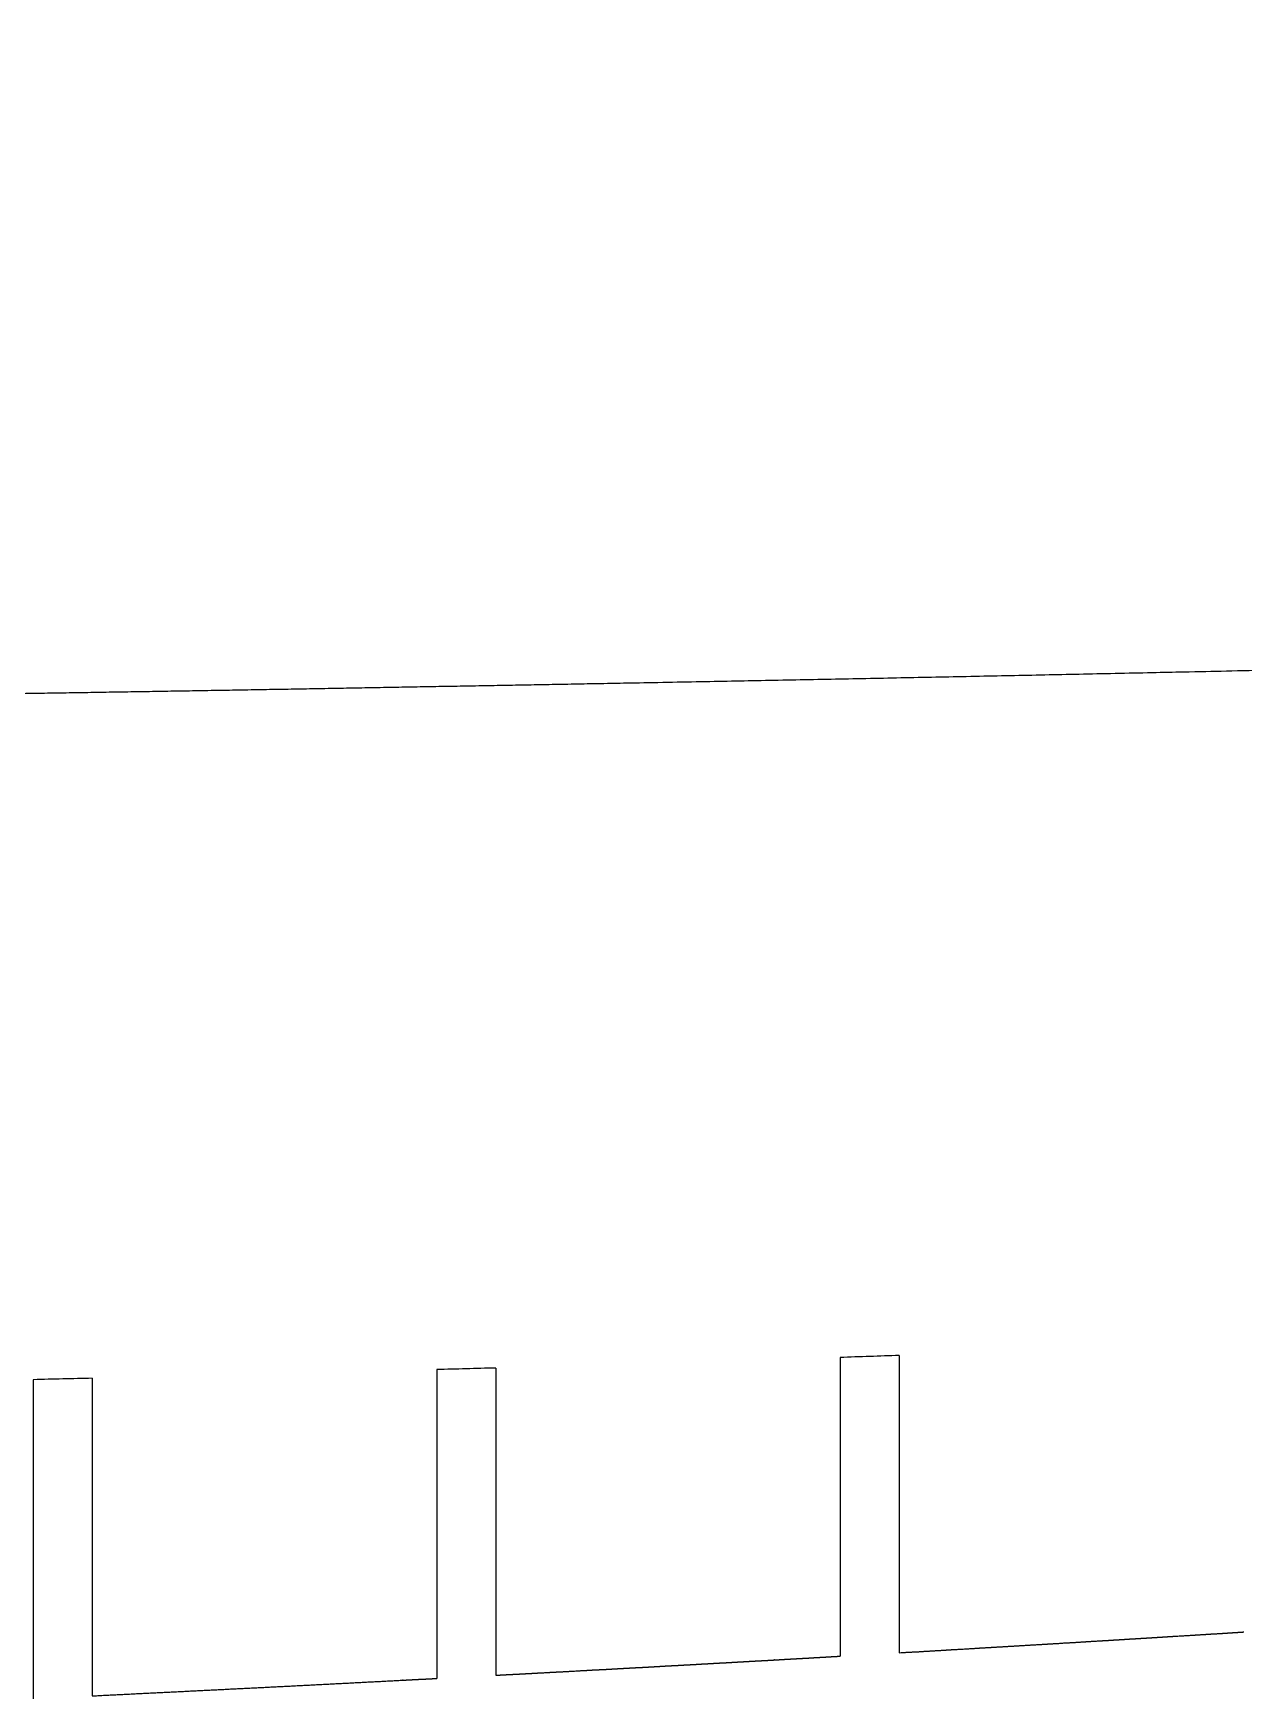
# Model space of a CAD drawing. Header units: metres. Extents: x 0 to 2032, y 0 to 115.
# Drawn here: x 1391.1 to 1469.1, y 7.5 to 114.9 of the extents above; entities that cross this region are included whole.
import ezdxf

# ---------------------------------------------------------------- set-up
doc = ezdxf.new("R2010")
doc.units = ezdxf.units.M

msp = doc.modelspace()

# ---------------------------------------------------------------- linework, layer by layer
for p, q in [((1443.1, 29.54), (1443.1, 10.29)), ((1446.9, 29.67), (1446.9, 10.51)), ((1391.1, 28.11), (1391.1, 7.55)), ((1394.9, 28.2), (1394.9, 7.73)), ((1417.1, 28.76), (1417.1, 8.86)), ((1420.9, 28.86), (1420.9, 9.06))]:
    msp.add_line(p, q)
for points, degree, knots in [([(2032, 109.87), (2032, 109.87), (2032, 109.87), (2032, 109.87), (2032, 109.87), (2032, 109.87), (2032, 109.87), (2032, 109.87), (2032, 109.87), (2032, 109.87), (2032, 109.87), (2032, 109.87), (2032, 109.87), (2032, 109.87), (2032, 109.87), (2032, 109.87), (2032, 109.87), (2032, 109.87), (2032, 109.87), (2032, 109.87), (2032, 109.87), (2032, 109.87), (2032, 109.87), (2032, 109.87), (2032, 109.87), (2032, 109.87), (2032, 109.87), (2032, 109.87), (2032, 109.87), (2032, 109.87), (2032, 109.87), (2032, 109.87), (2032, 109.87), (2032, 109.87), (2032, 109.87), (2032, 109.87), (2032, 109.87), (2032, 109.87), (2032, 109.87), (2032, 109.87), (2032, 109.87), (2032, 109.87), (2032, 109.87), (2032, 109.87), (2032, 109.88), (2032, 109.91), (2032, 109.95), (2032, 110.02), (2032, 110.11), (2031.99, 110.2), (2031.99, 110.26), (2031.97, 110.57), (2031.95, 110.86), (2031.91, 111.15), (2031.86, 111.43), (2031.79, 111.71), (2031.71, 111.99), (2031.61, 112.26), (2031.29, 112.93), (2031.04, 113.32), (2030.73, 113.66), (2030.37, 113.96), (2029.98, 114.19), (2029.55, 114.38), (2029.11, 114.52), (2028.29, 114.72), (2027.9, 114.79), (2027.5, 114.84), (2027.11, 114.87), (2026.71, 114.88), (2026.31, 114.89), (2025.91, 114.88), (2024.98, 114.85), (2024.45, 114.81), (2023.91, 114.76), (2023.38, 114.7), (2022.85, 114.64), (2022.32, 114.56), (2021.79, 114.48), (2020.59, 114.29), (2019.92, 114.17), (2019.25, 114.05), (2018.58, 113.92), (2017.91, 113.79), (2017.25, 113.65), (2016.58, 113.51), (2015.1, 113.2), (2014.29, 113.02), (2013.48, 112.84), (2012.67, 112.66), (2011.86, 112.48), (2011.05, 112.3), (2010.24, 112.12), (2008.88, 111.81), (2008.33, 111.69), (2007.77, 111.56), (2007.21, 111.44), (2006.63, 111.31), (2006.05, 111.18), (2005.46, 111.05), (2004.23, 110.78), (2003.61, 110.64), (2002.98, 110.51), (2002.36, 110.37), (2001.73, 110.24), (2001.1, 110.1), (2000.48, 109.97), (1996.77, 109.2), (1993.67, 108.58), (1990.58, 107.98), (1987.48, 107.4), (1984.38, 106.84), (1981.27, 106.3), (1978.16, 105.78), (1970.71, 104.56), (1966.37, 103.87), (1962.02, 103.22), (1957.67, 102.58), (1953.31, 101.97), (1948.95, 101.38), (1944.59, 100.8), (1936.94, 99.82), (1933.64, 99.41), (1930.34, 99), (1927.04, 98.61), (1923.74, 98.22), (1920.44, 97.84), (1917.14, 97.47), (1911.04, 96.79), (1908.24, 96.49), (1905.45, 96.19), (1902.65, 95.9), (1899.85, 95.61), (1897.06, 95.32), (1894.26, 95.04), (1880.44, 93.67), (1869.41, 92.63), (1858.38, 91.66), (1847.34, 90.73), (1836.3, 89.84), (1825.26, 89), (1814.21, 88.19), (1795.65, 86.89), (1788.13, 86.38), (1780.61, 85.89), (1773.09, 85.41), (1765.57, 84.95), (1758.05, 84.5), (1750.53, 84.06), (1736.54, 83.27), (1730.06, 82.92), (1723.59, 82.57), (1717.12, 82.24), (1710.65, 81.91), (1704.18, 81.59), (1697.7, 81.28), (1688.82, 80.87), (1686.42, 80.75), (1684.01, 80.64), (1681.6, 80.53), (1679.2, 80.43), (1676.79, 80.32), (1674.38, 80.21), (1651.35, 79.21), (1630.73, 78.4), (1610.1, 77.65), (1589.47, 76.96), (1568.83, 76.32), (1548.2, 75.72), (1527.56, 75.17), (1495.72, 74.39), (1484.51, 74.13), (1473.3, 73.87), (1462.09, 73.63), (1450.88, 73.4), (1439.67, 73.18), (1428.46, 72.97), (1413.04, 72.7), (1408.83, 72.62), (1404.62, 72.55), (1400.4, 72.48), (1396.18, 72.41), (1391.95, 72.34), (1387.73, 72.28), (1379.69, 72.15), (1375.88, 72.09), (1372.08, 72.04), (1368.27, 71.98), (1364.46, 71.93), (1360.65, 71.87), (1356.84, 71.82), (1325.7, 71.4), (1298.36, 71.09), (1271.02, 70.83), (1243.69, 70.61), (1216.35, 70.44), (1189.01, 70.3), (1161.67, 70.18), (1120.79, 70.05), (1107.24, 70.01), (1093.69, 69.98), (1080.14, 69.95), (1066.6, 69.93), (1053.05, 69.91), (1039.5, 69.89), (1022.99, 69.87), (1020.03, 69.86), (1017.07, 69.86), (1014.1, 69.86), (1011.14, 69.85), (1008.18, 69.85), (1005.21, 69.85), (978.54, 69.82), (954.83, 69.8), (931.13, 69.78), (907.42, 69.77), (883.71, 69.76), (860, 69.75), (836.3, 69.75), (801.16, 69.75), (789.73, 69.74), (778.3, 69.74), (766.87, 69.74), (755.44, 69.74), (744.01, 69.75), (732.58, 69.75), (717.34, 69.75), (713.53, 69.75), (709.72, 69.75), (705.91, 69.75), (702.1, 69.75), (698.29, 69.75), (694.48, 69.75), (686.44, 69.75), (682.2, 69.75), (677.97, 69.75), (673.74, 69.75), (669.51, 69.75), (665.27, 69.75), (661.04, 69.75), (627.14, 69.76), (597.48, 69.76), (567.81, 69.77), (538.14, 69.78), (508.47, 69.8), (478.81, 69.83), (449.14, 69.88), (414.69, 69.95), (409.9, 69.96), (405.11, 69.98), (400.32, 69.99), (395.53, 70), (390.74, 70.01), (385.96, 70.03), (379.01, 70.05), (376.86, 70.05), (374.71, 70.06), (372.58, 70.07), (370.45, 70.07), (368.32, 70.08), (366.21, 70.09), (359.01, 70.11), (356.16, 70.12), (353.8, 70.13), (350.84, 70.14), (346.83, 70.16), (341.98, 70.18), (337.15, 70.2), (319.73, 70.28), (305.65, 70.35), (291.57, 70.42), (277.49, 70.51), (263.41, 70.6), (249.34, 70.71), (235.26, 70.82), (212.62, 71.02), (204.06, 71.1), (195.51, 71.18), (186.95, 71.27), (178.4, 71.36), (169.84, 71.46), (161.28, 71.56), (151.46, 71.68), (150.2, 71.7), (148.95, 71.71), (147.71, 71.73), (146.48, 71.75), (145.25, 71.76), (144.03, 71.78), (140.39, 71.83), (138, 71.86), (135.64, 71.89), (133.31, 71.93), (131, 71.96), (128.73, 71.99), (126.49, 72.03), (117.32, 72.17), (110.37, 72.28), (103.41, 72.4), (96.46, 72.54), (89.51, 72.69), (82.55, 72.86), (75.6, 73.06), (66.13, 73.38), (63.62, 73.47), (61.1, 73.57), (58.58, 73.68), (56.06, 73.79), (53.55, 73.91), (51.03, 74.04), (47.38, 74.25), (46.27, 74.31), (45.18, 74.38), (44.1, 74.45), (43.04, 74.51), (41.99, 74.59), (40.96, 74.66), (38.85, 74.81), (37.77, 74.89), (36.7, 74.98), (35.66, 75.06), (34.63, 75.15), (33.62, 75.24), (32.63, 75.33), (30.61, 75.52), (29.56, 75.63), (28.52, 75.74), (27.47, 75.85), (26.42, 75.96), (25.37, 76.08), (24.32, 76.19), (22.4, 76.4), (21.52, 76.49), (20.64, 76.59), (19.76, 76.68), (18.88, 76.76), (18, 76.84), (17.12, 76.91), (15.55, 77.02), (14.89, 77.06), (14.24, 77.09), (13.6, 77.11), (12.99, 77.13), (12.39, 77.13), (11.81, 77.12), (10.7, 77.08), (10.15, 77.05), (9.6, 77), (9.06, 76.95), (8.51, 76.87), (7.97, 76.77), (7.44, 76.65), (6.44, 76.36), (5.97, 76.2), (5.51, 76.02), (5.06, 75.81), (4.62, 75.56), (4.21, 75.29), (3.82, 74.99), (3.04, 74.28), (2.66, 73.87), (2.31, 73.43), (2.01, 72.96), (1.74, 72.47), (1.5, 71.96), (1.29, 71.44), (0.97, 70.52), (0.85, 70.12), (0.74, 69.71), (0.65, 69.31), (0.56, 68.89), (0.49, 68.48), (0.42, 68.07), (0.3, 67.13), (0.24, 66.61), (0.19, 66.08), (0.16, 65.56), (0.13, 65.03), (0.11, 64.5), (0.1, 63.98), (0.1, 63.45)], 8, [0, 0, 0, 0, 0, 0, 0, 0, 0, 0, 0, 0, 0, 0, 0, 0, 0, 0, 0, 0, 0, 0, 0, 0, 0, 0, 0, 0, 0, 0, 0, 0, 0, 0, 0, 0, 0, 0, 0.000521, 0.000521, 0.000521, 0.000521, 0.000521, 0.000521, 0.000521, 0.000598, 0.000598, 0.000598, 0.000598, 0.000598, 0.000598, 0.000598, 0.00068, 0.00068, 0.00068, 0.00068, 0.00068, 0.00068, 0.00068, 0.001767, 0.001767, 0.001767, 0.001767, 0.001767, 0.001767, 0.001767, 0.003481, 0.003481, 0.003481, 0.003481, 0.003481, 0.003481, 0.003481, 0.004996, 0.004996, 0.004996, 0.004996, 0.004996, 0.004996, 0.004996, 0.00703, 0.00703, 0.00703, 0.00703, 0.00703, 0.00703, 0.00703, 0.009624, 0.009624, 0.009624, 0.009624, 0.009624, 0.009624, 0.009624, 0.012783, 0.012783, 0.012783, 0.012783, 0.012783, 0.012783, 0.012783, 0.0149, 0.0149, 0.0149, 0.0149, 0.0149, 0.0149, 0.0149, 0.017114, 0.017114, 0.017114, 0.017114, 0.017114, 0.017114, 0.017114, 0.028012, 0.028012, 0.028012, 0.028012, 0.028012, 0.028012, 0.028012, 0.043213, 0.043213, 0.043213, 0.043213, 0.043213, 0.043213, 0.043213, 0.054699, 0.054699, 0.054699, 0.054699, 0.054699, 0.054699, 0.054699, 0.06442, 0.06442, 0.06442, 0.06442, 0.06442, 0.06442, 0.06442, 0.102702, 0.102702, 0.102702, 0.102702, 0.102702, 0.102702, 0.102702, 0.128746, 0.128746, 0.128746, 0.128746, 0.128746, 0.128746, 0.128746, 0.151146, 0.151146, 0.151146, 0.151146, 0.151146, 0.151146, 0.151146, 0.159473, 0.159473, 0.159473, 0.159473, 0.159473, 0.159473, 0.159473, 0.230825, 0.230825, 0.230825, 0.230825, 0.230825, 0.230825, 0.230825, 0.269579, 0.269579, 0.269579, 0.269579, 0.269579, 0.269579, 0.269579, 0.284124, 0.284124, 0.284124, 0.284124, 0.284124, 0.284124, 0.284124, 0.297226, 0.297226, 0.297226, 0.297226, 0.297226, 0.297226, 0.297226, 0.391271, 0.391271, 0.391271, 0.391271, 0.391271, 0.391271, 0.391271, 0.437874, 0.437874, 0.437874, 0.437874, 0.437874, 0.437874, 0.437874, 0.448068, 0.448068, 0.448068, 0.448068, 0.448068, 0.448068, 0.448068, 0.529622, 0.529622, 0.529622, 0.529622, 0.529622, 0.529622, 0.529622, 0.568941, 0.568941, 0.568941, 0.568941, 0.568941, 0.568941, 0.568941, 0.582048, 0.582048, 0.582048, 0.582048, 0.582048, 0.582048, 0.582048, 0.596608, 0.596608, 0.596608, 0.596608, 0.596608, 0.596608, 0.596608, 0.698664, 0.698664, 0.698664, 0.698664, 0.698664, 0.698664, 0.698664, 0.715136, 0.715136, 0.715136, 0.715136, 0.715136, 0.715136, 0.715136, 0.722561, 0.722561, 0.722561, 0.722561, 0.722561, 0.722561, 0.722561, 0.740507, 0.740507, 0.740507, 0.740507, 0.740507, 0.740507, 0.740507, 0.816251, 0.816251, 0.816251, 0.816251, 0.816251, 0.816251, 0.816251, 0.862282, 0.862282, 0.862282, 0.862282, 0.862282, 0.862282, 0.862282, 0.86909, 0.86909, 0.86909, 0.86909, 0.86909, 0.86909, 0.86909, 0.882706, 0.882706, 0.882706, 0.882706, 0.882706, 0.882706, 0.882706, 0.925478, 0.925478, 0.925478, 0.925478, 0.925478, 0.925478, 0.925478, 0.940974, 0.940974, 0.940974, 0.940974, 0.940974, 0.940974, 0.940974, 0.947936, 0.947936, 0.947936, 0.947936, 0.947936, 0.947936, 0.947936, 0.955531, 0.955531, 0.955531, 0.955531, 0.955531, 0.955531, 0.955531, 0.963733, 0.963733, 0.963733, 0.963733, 0.963733, 0.963733, 0.963733, 0.970613, 0.970613, 0.970613, 0.970613, 0.970613, 0.970613, 0.970613, 0.975944, 0.975944, 0.975944, 0.975944, 0.975944, 0.975944, 0.975944, 0.981129, 0.981129, 0.981129, 0.981129, 0.981129, 0.981129, 0.981129, 0.985794, 0.985794, 0.985794, 0.985794, 0.985794, 0.985794, 0.985794, 0.991061, 0.991061, 0.991061, 0.991061, 0.991061, 0.991061, 0.991061, 0.99502, 0.99502, 0.99502, 0.99502, 0.99502, 0.99502, 0.99502, 1, 1, 1, 1, 1, 1, 1, 1, 1]), ([(1446.9, 10.51), (1446.92, 10.51), (1446.94, 10.51), (1446.96, 10.51), (1446.98, 10.51), (1447, 10.52), (1447.02, 10.52), (1447.04, 10.52), (1447.12, 10.52), (1447.15, 10.52), (1447.17, 10.53), (1447.19, 10.53), (1447.22, 10.53), (1447.26, 10.53), (1447.3, 10.53), (1447.35, 10.54), (1447.38, 10.54), (1447.41, 10.54), (1447.45, 10.54), (1447.48, 10.54), (1447.51, 10.55), (1447.54, 10.55), (1447.58, 10.55), (1447.6, 10.55), (1447.62, 10.55), (1447.63, 10.55), (1447.65, 10.55), (1447.67, 10.55), (1447.68, 10.56), (1447.73, 10.56), (1447.76, 10.56), (1447.79, 10.56), (1447.81, 10.56), (1447.84, 10.56), (1447.87, 10.57), (1447.9, 10.57), (1447.95, 10.57), (1447.98, 10.57), (1448.01, 10.57), (1448.04, 10.58), (1448.06, 10.58), (1448.09, 10.58), (1448.12, 10.58), (1448.17, 10.58), (1448.19, 10.58), (1448.21, 10.59), (1448.22, 10.59), (1448.24, 10.59), (1448.26, 10.59), (1448.28, 10.59), (1448.33, 10.59), (1448.36, 10.6), (1448.39, 10.6), (1448.43, 10.6), (1448.46, 10.6), (1448.49, 10.6), (1448.52, 10.6), (1448.58, 10.61), (1448.61, 10.61), (1448.64, 10.61), (1448.67, 10.61), (1448.7, 10.61), (1448.73, 10.62), (1448.76, 10.62), (1448.81, 10.62), (1448.83, 10.62), (1448.84, 10.62), (1448.86, 10.62), (1448.88, 10.63), (1448.89, 10.63), (1448.91, 10.63), (1448.95, 10.63), (1448.98, 10.63), (1449.01, 10.63), (1449.04, 10.63), (1449.07, 10.64), (1449.09, 10.64), (1449.12, 10.64), (1449.18, 10.64), (1449.21, 10.64), (1449.24, 10.65), (1449.27, 10.65), (1449.3, 10.65), (1449.33, 10.65), (1449.36, 10.65), (1449.41, 10.66), (1449.43, 10.66), (1449.45, 10.66), (1449.47, 10.66), (1449.49, 10.66), (1449.51, 10.66), (1449.53, 10.66), (1449.61, 10.67), (1449.64, 10.67), (1449.65, 10.67), (1449.67, 10.67), (1449.71, 10.67), (1449.76, 10.68), (1449.81, 10.68), (1449.85, 10.68), (1449.88, 10.68), (1449.91, 10.69), (1449.94, 10.69), (1449.97, 10.69), (1450, 10.69), (1450.03, 10.69), (1450.08, 10.7), (1450.1, 10.7), (1450.12, 10.7), (1450.14, 10.7), (1450.16, 10.7), (1450.18, 10.7), (1450.2, 10.7), (1450.24, 10.71), (1450.28, 10.71), (1450.32, 10.71), (1450.36, 10.71), (1450.4, 10.71), (1450.43, 10.72), (1450.45, 10.72), (1450.52, 10.72), (1450.55, 10.72), (1450.58, 10.73), (1450.61, 10.73), (1450.64, 10.73), (1450.67, 10.73), (1450.7, 10.73), (1450.75, 10.74), (1450.77, 10.74), (1450.79, 10.74), (1450.81, 10.74), (1450.83, 10.74), (1450.85, 10.74), (1450.87, 10.74), (1450.91, 10.74), (1450.95, 10.75), (1451, 10.75), (1451.04, 10.75), (1451.07, 10.75), (1451.09, 10.76), (1451.11, 10.76), (1451.19, 10.76), (1451.22, 10.76), (1451.26, 10.77), (1451.3, 10.77), (1451.33, 10.77), (1451.37, 10.77), (1451.41, 10.77), (1451.46, 10.78), (1451.48, 10.78), (1451.5, 10.78), (1451.52, 10.78), (1451.54, 10.78), (1451.56, 10.78), (1451.58, 10.78), (1451.63, 10.79), (1451.66, 10.79), (1451.69, 10.79), (1451.72, 10.79), (1451.75, 10.79), (1451.78, 10.8), (1451.81, 10.8), (1451.87, 10.8), (1451.9, 10.8), (1451.93, 10.81), (1451.96, 10.81), (1451.99, 10.81), (1452.03, 10.81), (1452.06, 10.81), (1452.11, 10.82), (1452.13, 10.82), (1452.15, 10.82), (1452.16, 10.82), (1452.18, 10.82), (1452.2, 10.82), (1452.22, 10.82), (1452.27, 10.83), (1452.3, 10.83), (1452.33, 10.83), (1452.35, 10.83), (1452.38, 10.83), (1452.41, 10.83), (1452.44, 10.84), (1452.5, 10.84), (1452.53, 10.84), (1452.56, 10.84), (1452.59, 10.84), (1452.62, 10.85), (1452.65, 10.85), (1452.68, 10.85), (1452.73, 10.85), (1452.75, 10.85), (1452.77, 10.85), (1452.79, 10.86), (1452.81, 10.86), (1452.83, 10.86), (1452.85, 10.86), (1452.9, 10.86), (1452.93, 10.86), (1452.96, 10.87), (1452.99, 10.87), (1453.02, 10.87), (1453.05, 10.87), (1453.08, 10.87), (1453.14, 10.88), (1453.17, 10.88), (1453.2, 10.88), (1453.23, 10.88), (1453.26, 10.88), (1453.29, 10.89), (1453.32, 10.89), (1453.37, 10.89), (1453.39, 10.89), (1453.41, 10.89), (1453.43, 10.89), (1453.45, 10.9), (1453.47, 10.9), (1453.49, 10.9), (1453.54, 10.9), (1453.57, 10.9), (1453.6, 10.9), (1453.63, 10.91), (1453.66, 10.91), (1453.69, 10.91), (1453.72, 10.91), (1453.79, 10.92), (1453.82, 10.92), (1453.85, 10.92), (1453.88, 10.92), (1453.91, 10.92), (1453.94, 10.92), (1453.97, 10.93), (1454.02, 10.93), (1454.04, 10.93), (1454.07, 10.93), (1454.09, 10.93), (1454.11, 10.93), (1454.13, 10.94), (1454.15, 10.94), (1454.21, 10.94), (1454.24, 10.94), (1454.27, 10.94), (1454.3, 10.95), (1454.33, 10.95), (1454.36, 10.95), (1454.39, 10.95), (1454.45, 10.95), (1454.48, 10.96), (1454.51, 10.96), (1454.54, 10.96), (1454.57, 10.96), (1454.6, 10.96), (1454.64, 10.97), (1454.69, 10.97), (1454.7, 10.97), (1454.72, 10.97), (1454.74, 10.97), (1454.76, 10.97), (1454.78, 10.97), (1454.8, 10.98), (1454.85, 10.98), (1454.88, 10.98), (1454.9, 10.98), (1454.93, 10.98), (1454.96, 10.99), (1454.99, 10.99), (1455.02, 10.99), (1455.09, 10.99), (1455.14, 11), (1455.19, 11), (1455.22, 11), (1455.25, 11), (1455.27, 11), (1455.29, 11.01), (1455.36, 11.01), (1455.38, 11.01), (1455.41, 11.01), (1455.43, 11.01), (1455.46, 11.01), (1455.48, 11.02), (1455.51, 11.02), (1455.57, 11.02), (1455.6, 11.02), (1455.64, 11.03), (1455.68, 11.03), (1455.71, 11.03), (1455.75, 11.03), (1455.79, 11.03), (1455.85, 11.04), (1455.89, 11.04), (1455.94, 11.04), (1455.97, 11.05), (1456, 11.05), (1456.03, 11.05), (1456.05, 11.05), (1456.11, 11.05), (1456.13, 11.05), (1456.15, 11.06), (1456.17, 11.06), (1456.19, 11.06), (1456.2, 11.06), (1456.22, 11.06), (1456.27, 11.06), (1456.3, 11.07), (1456.34, 11.07), (1456.37, 11.07), (1456.4, 11.07), (1456.43, 11.07), (1456.46, 11.07), (1456.52, 11.08), (1456.55, 11.08), (1456.58, 11.08), (1456.61, 11.08), (1456.64, 11.09), (1456.67, 11.09), (1456.7, 11.09), (1456.76, 11.09), (1456.78, 11.09), (1456.81, 11.1), (1456.83, 11.1), (1456.86, 11.1), (1456.88, 11.1), (1456.91, 11.1), (1456.96, 11.1), (1456.99, 11.11), (1457.02, 11.11), (1457.04, 11.11), (1457.07, 11.11), (1457.1, 11.11), (1457.13, 11.11), (1457.19, 11.12), (1457.23, 11.12), (1457.26, 11.12), (1457.3, 11.13), (1457.33, 11.13), (1457.37, 11.13), (1457.41, 11.13), (1457.46, 11.14), (1457.48, 11.14), (1457.5, 11.14), (1457.52, 11.14), (1457.54, 11.14), (1457.56, 11.14), (1457.58, 11.14), (1457.63, 11.15), (1457.66, 11.15), (1457.69, 11.15), (1457.72, 11.15), (1457.75, 11.15), (1457.78, 11.15), (1457.81, 11.16), (1457.88, 11.16), (1457.91, 11.16), (1457.94, 11.16), (1457.98, 11.17), (1458.01, 11.17), (1458.04, 11.17), (1458.08, 11.17), (1458.13, 11.18), (1458.16, 11.18), (1458.18, 11.18), (1458.21, 11.18), (1458.23, 11.18), (1458.26, 11.18), (1458.28, 11.18), (1458.35, 11.19), (1458.4, 11.19), (1458.45, 11.19), (1458.49, 11.2), (1458.53, 11.2), (1458.57, 11.2), (1458.59, 11.2), (1458.65, 11.21), (1458.69, 11.21), (1458.72, 11.21), (1458.75, 11.21), (1458.79, 11.22), (1458.82, 11.22), (1458.85, 11.22), (1458.9, 11.22), (1458.92, 11.22), (1458.94, 11.22), (1458.95, 11.23), (1458.97, 11.23), (1458.99, 11.23), (1459, 11.23), (1459.04, 11.23), (1459.08, 11.23), (1459.13, 11.24), (1459.16, 11.24), (1459.19, 11.24), (1459.21, 11.24), (1459.23, 11.24), (1459.29, 11.25), (1459.32, 11.25), (1459.36, 11.25), (1459.39, 11.25), (1459.42, 11.25), (1459.45, 11.26), (1459.48, 11.26), (1459.53, 11.26), (1459.55, 11.26), (1459.57, 11.26), (1459.6, 11.26), (1459.62, 11.27), (1459.64, 11.27), (1459.66, 11.27), (1459.76, 11.27), (1459.8, 11.28), (1459.83, 11.28), (1459.88, 11.28), (1459.95, 11.29), (1460.02, 11.29), (1460.06, 11.29), (1460.09, 11.29), (1460.15, 11.3), (1460.2, 11.3), (1460.25, 11.3), (1460.27, 11.31), (1460.29, 11.31), (1460.31, 11.31), (1460.37, 11.31), (1460.4, 11.31), (1460.42, 11.31), (1460.44, 11.32), (1460.46, 11.32), (1460.48, 11.32), (1460.51, 11.32), (1460.55, 11.32), (1460.58, 11.32), (1460.61, 11.33), (1460.65, 11.33), (1460.7, 11.33), (1460.75, 11.33), (1460.79, 11.34), (1460.82, 11.34), (1460.86, 11.34), (1460.89, 11.34), (1460.92, 11.34), (1460.95, 11.35), (1460.97, 11.35), (1461, 11.35), (1461.08, 11.35), (1461.1, 11.36), (1461.12, 11.36), (1461.14, 11.36), (1461.16, 11.36), (1461.18, 11.36), (1461.2, 11.36), (1461.23, 11.36), (1461.27, 11.37), (1461.31, 11.37), (1461.36, 11.37), (1461.4, 11.37), (1461.43, 11.38), (1461.46, 11.38), (1461.51, 11.38), (1461.54, 11.38), (1461.57, 11.38), (1461.6, 11.39), (1461.63, 11.39), (1461.66, 11.39), (1461.7, 11.39), (1461.75, 11.4), (1461.78, 11.4), (1461.8, 11.4), (1461.83, 11.4), (1461.85, 11.4), (1461.88, 11.4), (1461.9, 11.4), (1461.97, 11.41), (1462.01, 11.41), (1462.05, 11.41), (1462.09, 11.42), (1462.13, 11.42), (1462.17, 11.42), (1462.22, 11.42), (1462.29, 11.43), (1462.32, 11.43), (1462.36, 11.43), (1462.39, 11.43), (1462.42, 11.44), (1462.46, 11.44), (1462.49, 11.44), (1462.55, 11.44), (1462.57, 11.45), (1462.6, 11.45), (1462.62, 11.45), (1462.65, 11.45), (1462.67, 11.45), (1462.7, 11.45), (1462.75, 11.46), (1462.78, 11.46), (1462.81, 11.46), (1462.85, 11.46), (1462.88, 11.46), (1462.91, 11.47), (1462.94, 11.47), (1462.99, 11.47), (1463.03, 11.47), (1463.07, 11.48), (1463.1, 11.48), (1463.12, 11.48), (1463.13, 11.48), (1463.16, 11.48), (1463.27, 11.49), (1463.29, 11.49), (1463.31, 11.49), (1463.33, 11.49), (1463.35, 11.49), (1463.37, 11.49), (1463.39, 11.5), (1463.44, 11.5), (1463.47, 11.5), (1463.5, 11.5), (1463.53, 11.5), (1463.56, 11.51), (1463.59, 11.51), (1463.62, 11.51), (1463.67, 11.51), (1463.72, 11.52), (1463.78, 11.52), (1463.84, 11.52), (1463.87, 11.52), (1463.88, 11.53), (1463.9, 11.53), (1463.96, 11.53), (1463.98, 11.53), (1463.99, 11.53), (1464.01, 11.53), (1464.03, 11.53), (1464.04, 11.54), (1464.06, 11.54), (1464.09, 11.54), (1464.13, 11.54), (1464.18, 11.54), (1464.21, 11.55), (1464.24, 11.55), (1464.27, 11.55), (1464.29, 11.55), (1464.34, 11.55), (1464.38, 11.56), (1464.42, 11.56), (1464.46, 11.56), (1464.5, 11.56), (1464.53, 11.57), (1464.55, 11.57), (1464.61, 11.57), (1464.63, 11.57), (1464.65, 11.57), (1464.67, 11.57), (1464.7, 11.58), (1464.72, 11.58), (1464.74, 11.58), (1464.78, 11.58), (1464.82, 11.58), (1464.86, 11.59), (1464.91, 11.59), (1464.94, 11.59), (1464.97, 11.59), (1465, 11.59), (1465.06, 11.6), (1465.09, 11.6), (1465.13, 11.6), (1465.16, 11.6), (1465.19, 11.61), (1465.23, 11.61), (1465.26, 11.61), (1465.31, 11.61), (1465.33, 11.62), (1465.35, 11.62), (1465.37, 11.62), (1465.39, 11.62), (1465.41, 11.62), (1465.43, 11.62), (1465.48, 11.62), (1465.52, 11.63), (1465.56, 11.63), (1465.59, 11.63), (1465.63, 11.63), (1465.66, 11.64), (1465.7, 11.64), (1465.77, 11.64), (1465.8, 11.64), (1465.83, 11.65), (1465.86, 11.65), (1465.89, 11.65), (1465.92, 11.65), (1465.95, 11.65), (1466.01, 11.66), (1466.03, 11.66), (1466.05, 11.66), (1466.08, 11.66), (1466.1, 11.66), (1466.13, 11.66), (1466.15, 11.67), (1466.21, 11.67), (1466.23, 11.67), (1466.27, 11.67), (1466.31, 11.68), (1466.36, 11.68), (1466.41, 11.68), (1466.45, 11.68), (1466.5, 11.69), (1466.53, 11.69), (1466.56, 11.69), (1466.59, 11.69), (1466.62, 11.69), (1466.65, 11.7), (1466.68, 11.7), (1466.73, 11.7), (1466.75, 11.7), (1466.77, 11.7), (1466.79, 11.71), (1466.81, 11.71), (1466.83, 11.71), (1466.85, 11.71), (1466.9, 11.71), (1466.93, 11.71), (1466.96, 11.72), (1466.99, 11.72), (1467.02, 11.72), (1467.05, 11.72), (1467.08, 11.72), (1467.14, 11.73), (1467.17, 11.73), (1467.2, 11.73), (1467.23, 11.73), (1467.26, 11.73), (1467.29, 11.74), (1467.32, 11.74), (1467.37, 11.74), (1467.39, 11.74), (1467.41, 11.74), (1467.43, 11.74), (1467.45, 11.75), (1467.47, 11.75), (1467.49, 11.75), (1467.54, 11.75), (1467.57, 11.75), (1467.61, 11.76), (1467.64, 11.76), (1467.67, 11.76), (1467.71, 11.76), (1467.74, 11.76), (1467.81, 11.77), (1467.83, 11.77), (1467.86, 11.77), (1467.89, 11.77), (1467.92, 11.78), (1467.97, 11.78), (1468.01, 11.78), (1468.07, 11.78), (1468.09, 11.79), (1468.12, 11.79), (1468.15, 11.79), (1468.18, 11.79), (1468.2, 11.79), (1468.23, 11.79), (1468.29, 11.8), (1468.32, 11.8), (1468.34, 11.8), (1468.37, 11.8), (1468.4, 11.81), (1468.43, 11.81), (1468.45, 11.81), (1468.52, 11.81), (1468.55, 11.81), (1468.59, 11.82), (1468.62, 11.82), (1468.66, 11.82), (1468.7, 11.82), (1468.73, 11.83), (1468.79, 11.83), (1468.8, 11.83), (1468.82, 11.83), (1468.83, 11.83), (1468.85, 11.83), (1468.87, 11.83), (1468.88, 11.84), (1468.93, 11.84), (1468.95, 11.84), (1468.98, 11.84), (1469, 11.84), (1469.03, 11.84), (1469.05, 11.85), (1469.08, 11.85), (1469.1, 11.85)], 8, [0, 0, 0, 0, 0, 0, 0, 0, 0, 0.000071, 0.000071, 0.000071, 0.000071, 0.000071, 0.000071, 0.000071, 0.000293, 0.000293, 0.000293, 0.000293, 0.000293, 0.000293, 0.000293, 0.000568, 0.000568, 0.000568, 0.000568, 0.000568, 0.000568, 0.000568, 0.000717, 0.000717, 0.000717, 0.000717, 0.000717, 0.000717, 0.000717, 0.000967, 0.000967, 0.000967, 0.000967, 0.000967, 0.000967, 0.000967, 0.001217, 0.001217, 0.001217, 0.001217, 0.001217, 0.001217, 0.001217, 0.001392, 0.001392, 0.001392, 0.001392, 0.001392, 0.001392, 0.001392, 0.001666, 0.001666, 0.001666, 0.001666, 0.001666, 0.001666, 0.001666, 0.001941, 0.001941, 0.001941, 0.001941, 0.001941, 0.001941, 0.001941, 0.002091, 0.002091, 0.002091, 0.002091, 0.002091, 0.002091, 0.002091, 0.002341, 0.002341, 0.002341, 0.002341, 0.002341, 0.002341, 0.002341, 0.002615, 0.002615, 0.002615, 0.002615, 0.002615, 0.002615, 0.002615, 0.00279, 0.00279, 0.00279, 0.00279, 0.00279, 0.00279, 0.00279, 0.003357, 0.003357, 0.003357, 0.003357, 0.003357, 0.003357, 0.003357, 0.004985, 0.004985, 0.004985, 0.004985, 0.004985, 0.004985, 0.004985, 0.006022, 0.006022, 0.006022, 0.006022, 0.006022, 0.006022, 0.006022, 0.007064, 0.007064, 0.007064, 0.007064, 0.007064, 0.007064, 0.007064, 0.008058, 0.008058, 0.008058, 0.008058, 0.008058, 0.008058, 0.008058, 0.008691, 0.008691, 0.008691, 0.008691, 0.008691, 0.008691, 0.008691, 0.009374, 0.009374, 0.009374, 0.009374, 0.009374, 0.009374, 0.009374, 0.010031, 0.010031, 0.010031, 0.010031, 0.010031, 0.010031, 0.010031, 0.010385, 0.010385, 0.010385, 0.010385, 0.010385, 0.010385, 0.010385, 0.010942, 0.010942, 0.010942, 0.010942, 0.010942, 0.010942, 0.010942, 0.011498, 0.011498, 0.011498, 0.011498, 0.011498, 0.011498, 0.011498, 0.011852, 0.011852, 0.011852, 0.011852, 0.011852, 0.011852, 0.011852, 0.012358, 0.012358, 0.012358, 0.012358, 0.012358, 0.012358, 0.012358, 0.012914, 0.012914, 0.012914, 0.012914, 0.012914, 0.012914, 0.012914, 0.013268, 0.013268, 0.013268, 0.013268, 0.013268, 0.013268, 0.013268, 0.013824, 0.013824, 0.013824, 0.013824, 0.013824, 0.013824, 0.013824, 0.01438, 0.01438, 0.01438, 0.01438, 0.01438, 0.01438, 0.01438, 0.014734, 0.014734, 0.014734, 0.014734, 0.014734, 0.014734, 0.014734, 0.01529, 0.01529, 0.01529, 0.01529, 0.01529, 0.01529, 0.01529, 0.015847, 0.015847, 0.015847, 0.015847, 0.015847, 0.015847, 0.015847, 0.016251, 0.016251, 0.016251, 0.016251, 0.016251, 0.016251, 0.016251, 0.016807, 0.016807, 0.016807, 0.016807, 0.016807, 0.016807, 0.016807, 0.017363, 0.017363, 0.017363, 0.017363, 0.017363, 0.017363, 0.017363, 0.017717, 0.017717, 0.017717, 0.017717, 0.017717, 0.017717, 0.017717, 0.018223, 0.018223, 0.018223, 0.018223, 0.018223, 0.018223, 0.018223, 0.019056, 0.019056, 0.019056, 0.019056, 0.019056, 0.019056, 0.019056, 0.019585, 0.019585, 0.019585, 0.019585, 0.019585, 0.019585, 0.019585, 0.020349, 0.020349, 0.020349, 0.020349, 0.020349, 0.020349, 0.020349, 0.020991, 0.020991, 0.020991, 0.020991, 0.020991, 0.020991, 0.020991, 0.021322, 0.021322, 0.021322, 0.021322, 0.021322, 0.021322, 0.021322, 0.021842, 0.021842, 0.021842, 0.021842, 0.021842, 0.021842, 0.021842, 0.022362, 0.022362, 0.022362, 0.022362, 0.022362, 0.022362, 0.022362, 0.022787, 0.022787, 0.022787, 0.022787, 0.022787, 0.022787, 0.022787, 0.02326, 0.02326, 0.02326, 0.02326, 0.02326, 0.02326, 0.02326, 0.023875, 0.023875, 0.023875, 0.023875, 0.023875, 0.023875, 0.023875, 0.024205, 0.024205, 0.024205, 0.024205, 0.024205, 0.024205, 0.024205, 0.024725, 0.024725, 0.024725, 0.024725, 0.024725, 0.024725, 0.024725, 0.025292, 0.025292, 0.025292, 0.025292, 0.025292, 0.025292, 0.025292, 0.025718, 0.025718, 0.025718, 0.025718, 0.025718, 0.025718, 0.025718, 0.026392, 0.026392, 0.026392, 0.026392, 0.026392, 0.026392, 0.026392, 0.027183, 0.027183, 0.027183, 0.027183, 0.027183, 0.027183, 0.027183, 0.027578, 0.027578, 0.027578, 0.027578, 0.027578, 0.027578, 0.027578, 0.028157, 0.028157, 0.028157, 0.028157, 0.028157, 0.028157, 0.028157, 0.028655, 0.028655, 0.028655, 0.028655, 0.028655, 0.028655, 0.028655, 0.029016, 0.029016, 0.029016, 0.029016, 0.029016, 0.029016, 0.029016, 0.030198, 0.030198, 0.030198, 0.030198, 0.030198, 0.030198, 0.030198, 0.147724, 0.147724, 0.147724, 0.147724, 0.147724, 0.147724, 0.147724, 0.205635, 0.205635, 0.205635, 0.205635, 0.205635, 0.205635, 0.205635, 0.268178, 0.268178, 0.268178, 0.268178, 0.268178, 0.268178, 0.268178, 0.457894, 0.457894, 0.457894, 0.457894, 0.457894, 0.457894, 0.457894, 0.51847, 0.51847, 0.51847, 0.51847, 0.51847, 0.51847, 0.51847, 0.564332, 0.564332, 0.564332, 0.564332, 0.564332, 0.564332, 0.564332, 0.622491, 0.622491, 0.622491, 0.622491, 0.622491, 0.622491, 0.622491, 0.670075, 0.670075, 0.670075, 0.670075, 0.670075, 0.670075, 0.670075, 0.749374, 0.749374, 0.749374, 0.749374, 0.749374, 0.749374, 0.749374, 0.812806, 0.812806, 0.812806, 0.812806, 0.812806, 0.812806, 0.812806, 0.860377, 0.860377, 0.860377, 0.860377, 0.860377, 0.860377, 0.860377, 0.918515, 0.918515, 0.918515, 0.918515, 0.918515, 0.918515, 0.918515, 0.954409, 0.954409, 0.954409, 0.954409, 0.954409, 0.954409, 0.954409, 0.962018, 0.962018, 0.962018, 0.962018, 0.962018, 0.962018, 0.962018, 0.973974, 0.973974, 0.973974, 0.973974, 0.973974, 0.973974, 0.973974, 0.978303, 0.978303, 0.978303, 0.978303, 0.978303, 0.978303, 0.978303, 0.979923, 0.979923, 0.979923, 0.979923, 0.979923, 0.979923, 0.979923, 0.981542, 0.981542, 0.981542, 0.981542, 0.981542, 0.981542, 0.981542, 0.982491, 0.982491, 0.982491, 0.982491, 0.982491, 0.982491, 0.982491, 0.983151, 0.983151, 0.983151, 0.983151, 0.983151, 0.983151, 0.983151, 0.98373, 0.98373, 0.98373, 0.98373, 0.98373, 0.98373, 0.98373, 0.984334, 0.984334, 0.984334, 0.984334, 0.984334, 0.984334, 0.984334, 0.984686, 0.984686, 0.984686, 0.984686, 0.984686, 0.984686, 0.984686, 0.98534, 0.98534, 0.98534, 0.98534, 0.98534, 0.98534, 0.98534, 0.985894, 0.985894, 0.985894, 0.985894, 0.985894, 0.985894, 0.985894, 0.986346, 0.986346, 0.986346, 0.986346, 0.986346, 0.986346, 0.986346, 0.986818, 0.986818, 0.986818, 0.986818, 0.986818, 0.986818, 0.986818, 0.987915, 0.987915, 0.987915, 0.987915, 0.987915, 0.987915, 0.987915, 0.988613, 0.988613, 0.988613, 0.988613, 0.988613, 0.988613, 0.988613, 0.989709, 0.989709, 0.989709, 0.989709, 0.989709, 0.989709, 0.989709, 0.990806, 0.990806, 0.990806, 0.990806, 0.990806, 0.990806, 0.990806, 0.991504, 0.991504, 0.991504, 0.991504, 0.991504, 0.991504, 0.991504, 0.9927, 0.9927, 0.9927, 0.9927, 0.9927, 0.9927, 0.9927, 0.994054, 0.994054, 0.994054, 0.994054, 0.994054, 0.994054, 0.994054, 0.995293, 0.995293, 0.995293, 0.995293, 0.995293, 0.995293, 0.995293, 0.996533, 0.996533, 0.996533, 0.996533, 0.996533, 0.996533, 0.996533, 0.998143, 0.998143, 0.998143, 0.998143, 0.998143, 0.998143, 0.998143, 0.998887, 0.998887, 0.998887, 0.998887, 0.998887, 0.998887, 0.998887, 1, 1, 1, 1, 1, 1, 1, 1, 1]), ([(1420.9, 9.06), (1420.92, 9.06), (1420.94, 9.06), (1420.96, 9.06), (1420.98, 9.06), (1421, 9.06), (1421.01, 9.07), (1421.06, 9.07), (1421.1, 9.07), (1421.13, 9.07), (1421.16, 9.07), (1421.19, 9.08), (1421.22, 9.08), (1421.29, 9.08), (1421.33, 9.08), (1421.36, 9.08), (1421.4, 9.09), (1421.43, 9.09), (1421.47, 9.09), (1421.52, 9.09), (1421.55, 9.09), (1421.57, 9.1), (1421.59, 9.1), (1421.61, 9.1), (1421.63, 9.1), (1421.69, 9.1), (1421.73, 9.1), (1421.76, 9.11), (1421.8, 9.11), (1421.83, 9.11), (1421.87, 9.11), (1421.97, 9.12), (1422, 9.12), (1422.03, 9.12), (1422.06, 9.12), (1422.1, 9.12), (1422.14, 9.13), (1422.2, 9.13), (1422.23, 9.13), (1422.25, 9.13), (1422.28, 9.13), (1422.31, 9.14), (1422.34, 9.14), (1422.4, 9.14), (1422.44, 9.14), (1422.47, 9.14), (1422.51, 9.15), (1422.54, 9.15), (1422.58, 9.15), (1422.65, 9.15), (1422.68, 9.16), (1422.72, 9.16), (1422.75, 9.16), (1422.79, 9.16), (1422.82, 9.16), (1422.89, 9.17), (1422.92, 9.17), (1422.94, 9.17), (1422.97, 9.17), (1423, 9.17), (1423.03, 9.17), (1423.09, 9.18), (1423.13, 9.18), (1423.16, 9.18), (1423.2, 9.18), (1423.23, 9.18), (1423.27, 9.19), (1423.34, 9.19), (1423.37, 9.19), (1423.41, 9.19), (1423.44, 9.2), (1423.48, 9.2), (1423.51, 9.2), (1423.57, 9.2), (1423.59, 9.2), (1423.61, 9.21), (1423.64, 9.21), (1423.66, 9.21), (1423.68, 9.21), (1423.74, 9.21), (1423.77, 9.21), (1423.81, 9.22), (1423.84, 9.22), (1423.88, 9.22), (1423.91, 9.22), (1423.95, 9.22), (1424.01, 9.23), (1424.08, 9.23), (1424.15, 9.23), (1424.2, 9.24), (1424.24, 9.24), (1424.29, 9.24), (1424.32, 9.24), (1424.35, 9.24), (1424.37, 9.25), (1424.4, 9.25), (1424.43, 9.25), (1424.49, 9.25), (1424.52, 9.25), (1424.55, 9.26), (1424.6, 9.26), (1424.64, 9.26), (1424.68, 9.26), (1424.75, 9.27), (1424.79, 9.27), (1424.83, 9.27), (1424.87, 9.27), (1424.91, 9.28), (1424.95, 9.28), (1425.02, 9.28), (1425.04, 9.28), (1425.07, 9.28), (1425.09, 9.29), (1425.12, 9.29), (1425.15, 9.29), (1425.21, 9.29), (1425.24, 9.29), (1425.28, 9.29), (1425.31, 9.3), (1425.35, 9.3), (1425.38, 9.3), (1425.45, 9.3), (1425.49, 9.31), (1425.52, 9.31), (1425.56, 9.31), (1425.59, 9.31), (1425.63, 9.31), (1425.68, 9.32), (1425.7, 9.32), (1425.72, 9.32), (1425.74, 9.32), (1425.76, 9.32), (1425.77, 9.32), (1425.8, 9.32), (1425.85, 9.33), (1425.91, 9.33), (1425.97, 9.33), (1426.01, 9.33), (1426.03, 9.34), (1426.1, 9.34), (1426.12, 9.34), (1426.15, 9.34), (1426.21, 9.35), (1426.29, 9.35), (1426.36, 9.35), (1426.4, 9.36), (1426.42, 9.36), (1426.45, 9.36), (1426.47, 9.36), (1426.5, 9.36), (1426.52, 9.36), (1426.6, 9.37), (1426.66, 9.37), (1426.71, 9.37), (1426.75, 9.37), (1426.77, 9.38), (1426.79, 9.38), (1426.94, 9.39), (1426.99, 9.39), (1427.01, 9.39), (1427.04, 9.39), (1427.08, 9.39), (1427.12, 9.4), (1427.18, 9.4), (1427.2, 9.4), (1427.23, 9.4), (1427.25, 9.4), (1427.28, 9.4), (1427.3, 9.41), (1427.36, 9.41), (1427.39, 9.41), (1427.42, 9.41), (1427.45, 9.41), (1427.49, 9.42), (1427.52, 9.42), (1427.59, 9.42), (1427.64, 9.42), (1427.68, 9.43), (1427.73, 9.43), (1427.77, 9.43), (1427.82, 9.43), (1427.89, 9.44), (1427.91, 9.44), (1427.94, 9.44), (1427.96, 9.44), (1427.99, 9.44), (1428.01, 9.44), (1428.08, 9.45), (1428.11, 9.45), (1428.13, 9.45), (1428.17, 9.45), (1428.22, 9.46), (1428.27, 9.46), (1428.34, 9.46), (1428.38, 9.46), (1428.41, 9.47), (1428.45, 9.47), (1428.48, 9.47), (1428.52, 9.47), (1428.57, 9.47), (1428.59, 9.48), (1428.61, 9.48), (1428.63, 9.48), (1428.65, 9.48), (1428.66, 9.48), (1428.73, 9.48), (1428.75, 9.48), (1428.76, 9.49), (1428.8, 9.49), (1428.85, 9.49), (1428.91, 9.49), (1429.02, 9.5), (1429.05, 9.5), (1429.07, 9.5), (1429.1, 9.5), (1429.14, 9.51), (1429.19, 9.51), (1429.24, 9.51), (1429.26, 9.51), (1429.28, 9.51), (1429.31, 9.51), (1429.33, 9.52), (1429.35, 9.52), (1429.42, 9.52), (1429.46, 9.52), (1429.51, 9.53), (1429.55, 9.53), (1429.59, 9.53), (1429.64, 9.53), (1429.72, 9.54), (1429.76, 9.54), (1429.8, 9.54), (1429.84, 9.54), (1429.87, 9.55), (1429.91, 9.55), (1429.98, 9.55), (1430.01, 9.55), (1430.04, 9.56), (1430.08, 9.56), (1430.11, 9.56), (1430.14, 9.56), (1430.21, 9.56), (1430.24, 9.57), (1430.28, 9.57), (1430.31, 9.57), (1430.35, 9.57), (1430.38, 9.57), (1430.45, 9.58), (1430.49, 9.58), (1430.52, 9.58), (1430.56, 9.58), (1430.59, 9.59), (1430.63, 9.59), (1430.68, 9.59), (1430.7, 9.59), (1430.73, 9.59), (1430.75, 9.59), (1430.77, 9.6), (1430.79, 9.6), (1430.85, 9.6), (1430.89, 9.6), (1430.92, 9.6), (1430.96, 9.61), (1430.99, 9.61), (1431.03, 9.61), (1431.1, 9.61), (1431.14, 9.62), (1431.18, 9.62), (1431.23, 9.62), (1431.27, 9.62), (1431.31, 9.63), (1431.38, 9.63), (1431.41, 9.63), (1431.43, 9.63), (1431.46, 9.63), (1431.49, 9.64), (1431.52, 9.64), (1431.58, 9.64), (1431.62, 9.64), (1431.66, 9.64), (1431.69, 9.65), (1431.71, 9.65), (1431.75, 9.65), (1431.87, 9.66), (1431.88, 9.66), (1431.9, 9.66), (1431.94, 9.66), (1432, 9.66), (1432.07, 9.67), (1432.13, 9.67), (1432.16, 9.67), (1432.19, 9.67), (1432.22, 9.68), (1432.25, 9.68), (1432.28, 9.68), (1432.34, 9.68), (1432.37, 9.68), (1432.4, 9.69), (1432.43, 9.69), (1432.46, 9.69), (1432.49, 9.69), (1432.57, 9.69), (1432.61, 9.7), (1432.65, 9.7), (1432.69, 9.7), (1432.73, 9.7), (1432.77, 9.71), (1432.84, 9.71), (1432.86, 9.71), (1432.88, 9.71), (1432.9, 9.71), (1432.93, 9.71), (1432.95, 9.72), (1433, 9.72), (1433.04, 9.72), (1433.08, 9.72), (1433.13, 9.73), (1433.18, 9.73), (1433.24, 9.73), (1433.33, 9.74), (1433.37, 9.74), (1433.41, 9.74), (1433.45, 9.74), (1433.49, 9.75), (1433.53, 9.75), (1433.62, 9.75), (1433.64, 9.75), (1433.67, 9.76), (1433.69, 9.76), (1433.72, 9.76), (1433.74, 9.76), (1433.8, 9.76), (1433.84, 9.77), (1433.87, 9.77), (1433.91, 9.77), (1433.94, 9.77), (1433.98, 9.77), (1434.06, 9.78), (1434.08, 9.78), (1434.11, 9.78), (1434.14, 9.78), (1434.19, 9.79), (1434.24, 9.79), (1434.3, 9.79), (1434.32, 9.79), (1434.35, 9.79), (1434.37, 9.8), (1434.39, 9.8), (1434.41, 9.8), (1434.47, 9.8), (1434.5, 9.8), (1434.54, 9.8), (1434.57, 9.81), (1434.61, 9.81), (1434.64, 9.81), (1434.71, 9.81), (1434.75, 9.82), (1434.78, 9.82), (1434.82, 9.82), (1434.85, 9.82), (1434.89, 9.82), (1434.95, 9.83), (1434.97, 9.83), (1435, 9.83), (1435.02, 9.83), (1435.05, 9.83), (1435.07, 9.83), (1435.13, 9.84), (1435.17, 9.84), (1435.2, 9.84), (1435.24, 9.84), (1435.27, 9.85), (1435.31, 9.85), (1435.38, 9.85), (1435.41, 9.85), (1435.45, 9.86), (1435.48, 9.86), (1435.52, 9.86), (1435.55, 9.86), (1435.61, 9.86), (1435.63, 9.87), (1435.65, 9.87), (1435.68, 9.87), (1435.7, 9.87), (1435.72, 9.87), (1435.77, 9.87), (1435.81, 9.88), (1435.84, 9.88), (1435.87, 9.88), (1435.9, 9.88), (1435.93, 9.88), (1435.99, 9.89), (1436.03, 9.89), (1436.07, 9.89), (1436.13, 9.89), (1436.19, 9.9), (1436.24, 9.9), (1436.28, 9.9), (1436.3, 9.9), (1436.32, 9.9), (1436.34, 9.91), (1436.36, 9.91), (1436.39, 9.91), (1436.48, 9.91), (1436.51, 9.92), (1436.53, 9.92), (1436.56, 9.92), (1436.6, 9.92), (1436.65, 9.92), (1436.71, 9.93), (1436.74, 9.93), (1436.78, 9.93), (1436.81, 9.93), (1436.85, 9.93), (1436.88, 9.94), (1436.94, 9.94), (1436.97, 9.94), (1436.99, 9.94), (1437.02, 9.94), (1437.05, 9.95), (1437.07, 9.95), (1437.12, 9.95), (1437.18, 9.95), (1437.23, 9.96), (1437.25, 9.96), (1437.27, 9.96), (1437.29, 9.96), (1437.43, 9.97), (1437.47, 9.97), (1437.51, 9.97), (1437.55, 9.97), (1437.59, 9.98), (1437.63, 9.98), (1437.7, 9.98), (1437.72, 9.98), (1437.75, 9.99), (1437.77, 9.99), (1437.8, 9.99), (1437.82, 9.99), (1437.89, 9.99), (1437.93, 10), (1437.97, 10), (1438.01, 10), (1438.06, 10), (1438.1, 10), (1438.16, 10.01), (1438.2, 10.01), (1438.25, 10.01), (1438.31, 10.02), (1438.36, 10.02), (1438.41, 10.02), (1438.45, 10.02), (1438.47, 10.03), (1438.49, 10.03), (1438.51, 10.03), (1438.54, 10.03), (1438.56, 10.03), (1438.62, 10.03), (1438.65, 10.04), (1438.69, 10.04), (1438.72, 10.04), (1438.76, 10.04), (1438.79, 10.04), (1438.86, 10.05), (1438.89, 10.05), (1438.93, 10.05), (1438.96, 10.05), (1439, 10.06), (1439.03, 10.06), (1439.09, 10.06), (1439.11, 10.06), (1439.14, 10.06), (1439.16, 10.06), (1439.18, 10.07), (1439.2, 10.07), (1439.26, 10.07), (1439.29, 10.07), (1439.32, 10.07), (1439.35, 10.08), (1439.38, 10.08), (1439.41, 10.08), (1439.48, 10.08), (1439.52, 10.09), (1439.55, 10.09), (1439.59, 10.09), (1439.62, 10.09), (1439.65, 10.09), (1439.71, 10.1), (1439.73, 10.1), (1439.76, 10.1), (1439.78, 10.1), (1439.8, 10.1), (1439.82, 10.1), (1439.92, 10.11), (1439.94, 10.11), (1439.95, 10.11), (1439.98, 10.11), (1440.03, 10.11), (1440.09, 10.12), (1440.15, 10.12), (1440.18, 10.12), (1440.22, 10.12), (1440.25, 10.13), (1440.28, 10.13), (1440.32, 10.13), (1440.38, 10.13), (1440.41, 10.14), (1440.44, 10.14), (1440.47, 10.14), (1440.5, 10.14), (1440.53, 10.14), (1440.58, 10.15), (1440.61, 10.15), (1440.65, 10.15), (1440.69, 10.15), (1440.74, 10.15), (1440.78, 10.16), (1440.83, 10.16), (1440.87, 10.16), (1440.9, 10.16), (1440.94, 10.17), (1440.97, 10.17), (1441.01, 10.17), (1441.07, 10.17), (1441.09, 10.17), (1441.12, 10.18), (1441.14, 10.18), (1441.17, 10.18), (1441.19, 10.18), (1441.26, 10.18), (1441.29, 10.19), (1441.33, 10.19), (1441.37, 10.19), (1441.41, 10.19), (1441.45, 10.2), (1441.52, 10.2), (1441.55, 10.2), (1441.59, 10.2), (1441.62, 10.21), (1441.66, 10.21), (1441.69, 10.21), (1441.75, 10.21), (1441.77, 10.21), (1441.79, 10.22), (1441.82, 10.22), (1441.84, 10.22), (1441.86, 10.22), (1441.92, 10.22), (1441.96, 10.22), (1442.01, 10.23), (1442.05, 10.23), (1442.09, 10.23), (1442.13, 10.23), (1442.21, 10.24), (1442.24, 10.24), (1442.27, 10.24), (1442.31, 10.24), (1442.34, 10.25), (1442.38, 10.25), (1442.44, 10.25), (1442.46, 10.25), (1442.48, 10.25), (1442.5, 10.26), (1442.52, 10.26), (1442.55, 10.26), (1442.6, 10.26), (1442.63, 10.26), (1442.67, 10.27), (1442.71, 10.27), (1442.76, 10.27), (1442.81, 10.27), (1442.87, 10.28), (1442.92, 10.28), (1442.97, 10.28), (1443.01, 10.28), (1443.03, 10.29), (1443.06, 10.29), (1443.1, 10.29)], 7, [0, 0, 0, 0, 0, 0, 0, 0, 0.000649, 0.000649, 0.000649, 0.000649, 0.000649, 0.000649, 0.001734, 0.001734, 0.001734, 0.001734, 0.001734, 0.001734, 0.002927, 0.002927, 0.002927, 0.002927, 0.002927, 0.002927, 0.003687, 0.003687, 0.003687, 0.003687, 0.003687, 0.003687, 0.00488, 0.00488, 0.00488, 0.00488, 0.00488, 0.00488, 0.007259, 0.007259, 0.007259, 0.007259, 0.007259, 0.007259, 0.009665, 0.009665, 0.009665, 0.009665, 0.009665, 0.009665, 0.012606, 0.012606, 0.012606, 0.012606, 0.012606, 0.012606, 0.015546, 0.015546, 0.015546, 0.015546, 0.015546, 0.015546, 0.017952, 0.017952, 0.017952, 0.017952, 0.017952, 0.017952, 0.020893, 0.020893, 0.020893, 0.020893, 0.020893, 0.020893, 0.023833, 0.023833, 0.023833, 0.023833, 0.023833, 0.023833, 0.025704, 0.025704, 0.025704, 0.025704, 0.025704, 0.025704, 0.028644, 0.028644, 0.028644, 0.028644, 0.028644, 0.028644, 0.029191, 0.029191, 0.029191, 0.029191, 0.029191, 0.029191, 0.029889, 0.029889, 0.029889, 0.029889, 0.029889, 0.029889, 0.030613, 0.030613, 0.030613, 0.030613, 0.030613, 0.030613, 0.032035, 0.032035, 0.032035, 0.032035, 0.032035, 0.032035, 0.03291, 0.03291, 0.03291, 0.03291, 0.03291, 0.03291, 0.034113, 0.034113, 0.034113, 0.034113, 0.034113, 0.034113, 0.035316, 0.035316, 0.035316, 0.035316, 0.035316, 0.035316, 0.035972, 0.035972, 0.035972, 0.035972, 0.035972, 0.035972, 0.036293, 0.036293, 0.036293, 0.036293, 0.036293, 0.036293, 0.036775, 0.036775, 0.036775, 0.036775, 0.036775, 0.036775, 0.037531, 0.037531, 0.037531, 0.037531, 0.037531, 0.037531, 0.03909, 0.03909, 0.03909, 0.03909, 0.03909, 0.03909, 0.042711, 0.042711, 0.042711, 0.042711, 0.042711, 0.042711, 0.045794, 0.045794, 0.045794, 0.045794, 0.045794, 0.045794, 0.049648, 0.049648, 0.049648, 0.049648, 0.049648, 0.049648, 0.055044, 0.055044, 0.055044, 0.055044, 0.055044, 0.055044, 0.058127, 0.058127, 0.058127, 0.058127, 0.058127, 0.058127, 0.06336, 0.06336, 0.06336, 0.06336, 0.06336, 0.06336, 0.06863, 0.06863, 0.06863, 0.06863, 0.06863, 0.06863, 0.071504, 0.071504, 0.071504, 0.071504, 0.071504, 0.071504, 0.078121, 0.078121, 0.078121, 0.078121, 0.078121, 0.078121, 0.08897, 0.08897, 0.08897, 0.08897, 0.08897, 0.08897, 0.097507, 0.097507, 0.097507, 0.097507, 0.097507, 0.097507, 0.114579, 0.114579, 0.114579, 0.114579, 0.114579, 0.114579, 0.129212, 0.129212, 0.129212, 0.129212, 0.129212, 0.129212, 0.141405, 0.141405, 0.141405, 0.141405, 0.141405, 0.141405, 0.154817, 0.154817, 0.154817, 0.154817, 0.154817, 0.154817, 0.168228, 0.168228, 0.168228, 0.168228, 0.168228, 0.168228, 0.176763, 0.176763, 0.176763, 0.176763, 0.176763, 0.176763, 0.190174, 0.190174, 0.190174, 0.190174, 0.190174, 0.190174, 0.206023, 0.206023, 0.206023, 0.206023, 0.206023, 0.206023, 0.216995, 0.216995, 0.216995, 0.216995, 0.216995, 0.216995, 0.227841, 0.227841, 0.227841, 0.227841, 0.227841, 0.227841, 0.235874, 0.235874, 0.235874, 0.235874, 0.235874, 0.235874, 0.242583, 0.242583, 0.242583, 0.242583, 0.242583, 0.242583, 0.250038, 0.250038, 0.250038, 0.250038, 0.250038, 0.250038, 0.259728, 0.259728, 0.259728, 0.259728, 0.259728, 0.259728, 0.264946, 0.264946, 0.264946, 0.264946, 0.264946, 0.264946, 0.272551, 0.272551, 0.272551, 0.272551, 0.272551, 0.272551, 0.280936, 0.280936, 0.280936, 0.280936, 0.280936, 0.280936, 0.284538, 0.284538, 0.284538, 0.284538, 0.284538, 0.284538, 0.28949, 0.28949, 0.28949, 0.28949, 0.28949, 0.28949, 0.295604, 0.295604, 0.295604, 0.295604, 0.295604, 0.295604, 0.299522, 0.299522, 0.299522, 0.299522, 0.299522, 0.299522, 0.305678, 0.305678, 0.305678, 0.305678, 0.305678, 0.305678, 0.311834, 0.311834, 0.311834, 0.311834, 0.311834, 0.311834, 0.316311, 0.316311, 0.316311, 0.316311, 0.316311, 0.316311, 0.322467, 0.322467, 0.322467, 0.322467, 0.322467, 0.322467, 0.328622, 0.328622, 0.328622, 0.328622, 0.328622, 0.328622, 0.332539, 0.332539, 0.332539, 0.332539, 0.332539, 0.332539, 0.338134, 0.338134, 0.338134, 0.338134, 0.338134, 0.338134, 0.343378, 0.343378, 0.343378, 0.343378, 0.343378, 0.343378, 0.351142, 0.351142, 0.351142, 0.351142, 0.351142, 0.351142, 0.375454, 0.375454, 0.375454, 0.375454, 0.375454, 0.375454, 0.405514, 0.405514, 0.405514, 0.405514, 0.405514, 0.405514, 0.427374, 0.427374, 0.427374, 0.427374, 0.427374, 0.427374, 0.448605, 0.448605, 0.448605, 0.448605, 0.448605, 0.448605, 0.458351, 0.458351, 0.458351, 0.458351, 0.458351, 0.458351, 0.464348, 0.464348, 0.464348, 0.464348, 0.464348, 0.464348, 0.474094, 0.474094, 0.474094, 0.474094, 0.474094, 0.474094, 0.479087, 0.479087, 0.479087, 0.479087, 0.479087, 0.479087, 0.484334, 0.484334, 0.484334, 0.484334, 0.484334, 0.484334, 0.492579, 0.492579, 0.492579, 0.492579, 0.492579, 0.492579, 0.500824, 0.500824, 0.500824, 0.500824, 0.500824, 0.500824, 0.50607, 0.50607, 0.50607, 0.50607, 0.50607, 0.50607, 0.513565, 0.513565, 0.513565, 0.513565, 0.513565, 0.513565, 0.521809, 0.521809, 0.521809, 0.521809, 0.521809, 0.521809, 0.527055, 0.527055, 0.527055, 0.527055, 0.527055, 0.527055, 0.5447, 0.5447, 0.5447, 0.5447, 0.5447, 0.5447, 0.573554, 0.573554, 0.573554, 0.573554, 0.573554, 0.573554, 0.597161, 0.597161, 0.597161, 0.597161, 0.597161, 0.597161, 0.621669, 0.621669, 0.621669, 0.621669, 0.621669, 0.621669, 0.662375, 0.662375, 0.662375, 0.662375, 0.662375, 0.662375, 0.691979, 0.691979, 0.691979, 0.691979, 0.691979, 0.691979, 0.736382, 0.736382, 0.736382, 0.736382, 0.736382, 0.736382, 0.777083, 0.777083, 0.777083, 0.777083, 0.777083, 0.777083, 0.802984, 0.802984, 0.802984, 0.802984, 0.802984, 0.802984, 0.851084, 0.851084, 0.851084, 0.851084, 0.851084, 0.851084, 0.891782, 0.891782, 0.891782, 0.891782, 0.891782, 0.891782, 0.917681, 0.917681, 0.917681, 0.917681, 0.917681, 0.917681, 0.952859, 0.952859, 0.952859, 0.952859, 0.952859, 0.952859, 1, 1, 1, 1, 1, 1, 1, 1]), ([(1394.9, 7.73), (1397.83, 7.88), (1400.76, 8.02), (1403.69, 8.17), (1406.62, 8.31), (1409.55, 8.46), (1412.49, 8.62), (1415.44, 8.77), (1415.47, 8.77), (1415.5, 8.77), (1415.53, 8.78), (1415.56, 8.78), (1415.59, 8.78), (1415.67, 8.78), (1415.7, 8.78), (1415.71, 8.79), (1415.72, 8.79), (1415.75, 8.79), (1415.81, 8.79), (1416.12, 8.81), (1416.28, 8.81), (1416.44, 8.82), (1416.62, 8.83), (1416.83, 8.84), (1417.01, 8.85), (1417.1, 8.86)], 7, [0, 0, 0, 0, 0, 0, 0, 0, 0.948716, 0.948716, 0.948716, 0.948716, 0.948716, 0.948716, 0.957942, 0.957942, 0.957942, 0.957942, 0.957942, 0.957942, 0.974643, 0.974643, 0.974643, 0.974643, 0.974643, 0.974643, 1, 1, 1, 1, 1, 1, 1, 1])]:
    msp.add_open_spline(points, degree=degree, knots=knots)
for points in [[(1446.9, 29.67), (1445.63, 29.63), (1444.37, 29.58), (1443.1, 29.54)], [(1394.9, 28.2), (1393.63, 28.17), (1392.37, 28.14), (1391.1, 28.11)], [(1420.9, 28.86), (1419.63, 28.83), (1418.37, 28.79), (1417.1, 28.76)]]:
    msp.add_open_spline(points, degree=3)

doc.saveas('drawing.dxf')
